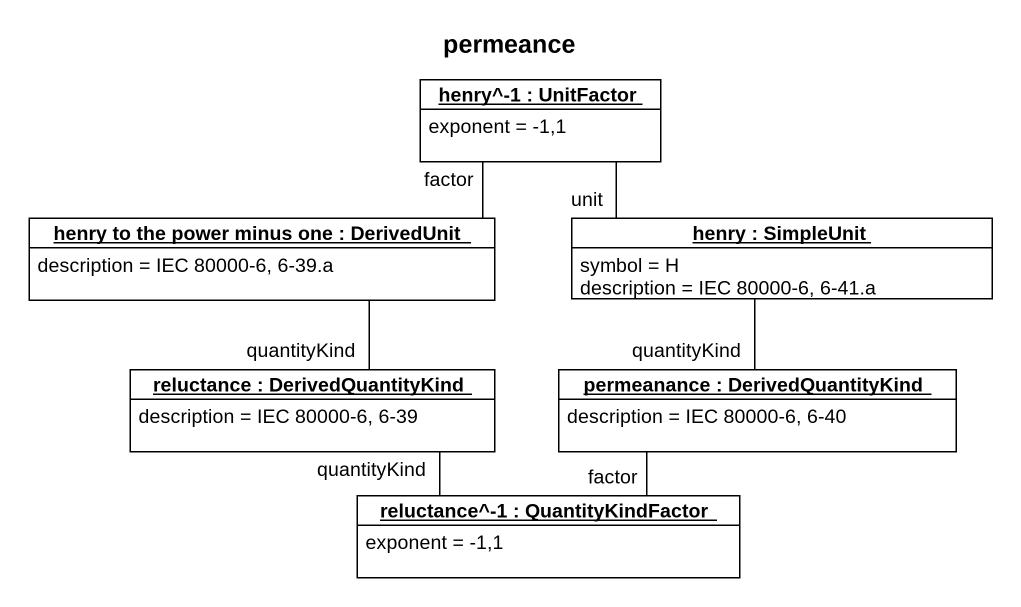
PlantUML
@startuml
title permeance
hide circle
hide empty members
object "henry^-1 : UnitFactor" as henry_1 #FFFFFF {
  exponent = -1,1
}
object "henry to the power minus one : DerivedUnit" as henry_to_the_power_minus_one #FFFFFF {
  description = IEC 80000-6, 6-39.a
}
object "henry : SimpleUnit" as henry #FFFFFF {
  symbol = H
  description = IEC 80000-6, 6-41.a
}
object "reluctance : DerivedQuantityKind" as reluctance #FFFFFF {
  description = IEC 80000-6, 6-39
}
object "permeanance : DerivedQuantityKind" as permeanance #FFFFFF {
  description = IEC 80000-6, 6-40
}
object "reluctance^-1 : QuantityKindFactor" as reluctance_1 #FFFFFF {
  exponent = -1,1
}
henry_1 -left- henry_to_the_power_minus_one : factor
henry_to_the_power_minus_one -- reluctance : quantityKind
henry -left- henry_1 : unit
henry -- permeanance : quantityKind
reluctance -right- reluctance_1 : quantityKind
reluctance_1 -up- permeanance : factor
@enduml
